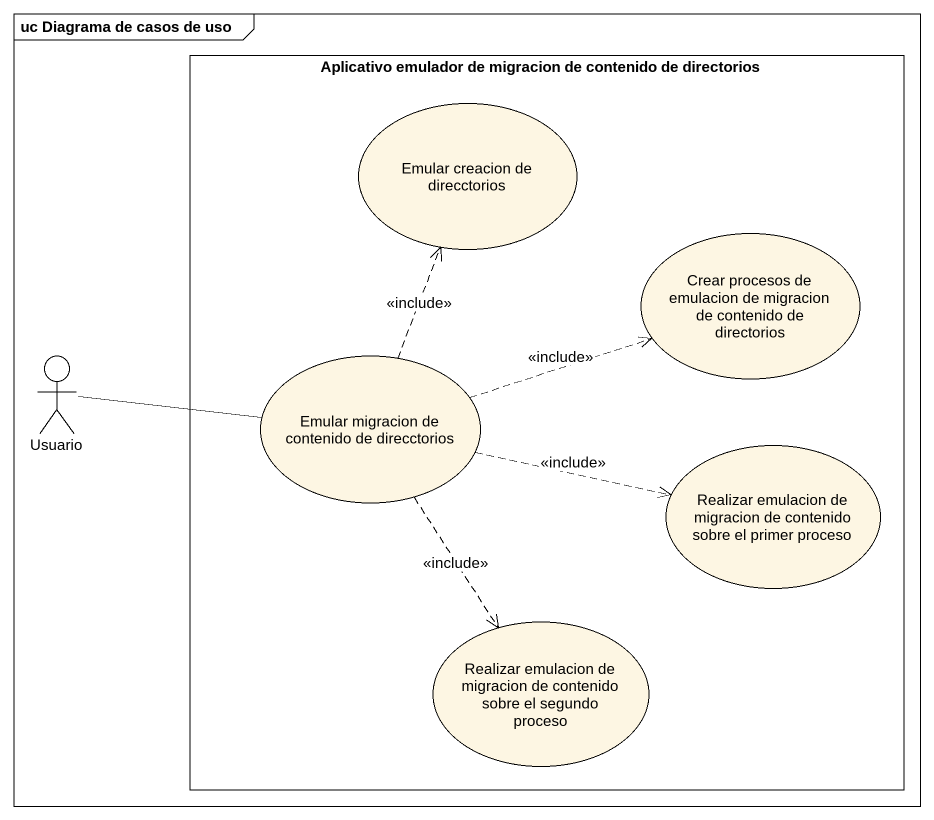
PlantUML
@startuml
mainframe uc Diagrama de casos de uso
rectangle "Aplicativo emulador de migracion de contenido de directorios" as Aplicativo_emulador_de {
  usecase "Emular creacion de direcctorios" as Emular_creacion_de
  usecase "Crear procesos de emulacion de migracion de contenido de directorios" as Crear_procesos_de_emulacion
  usecase "Emular migracion de contenido de direcctorios" as Emular_migracion_de
  usecase "Realizar emulacion de migracion de contenido sobre el primer proceso" as Realizar_emulacion_de
  usecase "Realizar emulacion de migracion de contenido sobre el segundo proceso" as Realizar_emulacion_de_2
}
actor Usuario
Usuario -right- Emular_migracion_de
Emular_migracion_de .up.> Emular_creacion_de : <<include>>
Emular_migracion_de .right.> Crear_procesos_de_emulacion : <<include>>
Emular_migracion_de .right.> Realizar_emulacion_de : <<include>>
Emular_migracion_de ..> Realizar_emulacion_de_2 : <<include>>
@enduml
